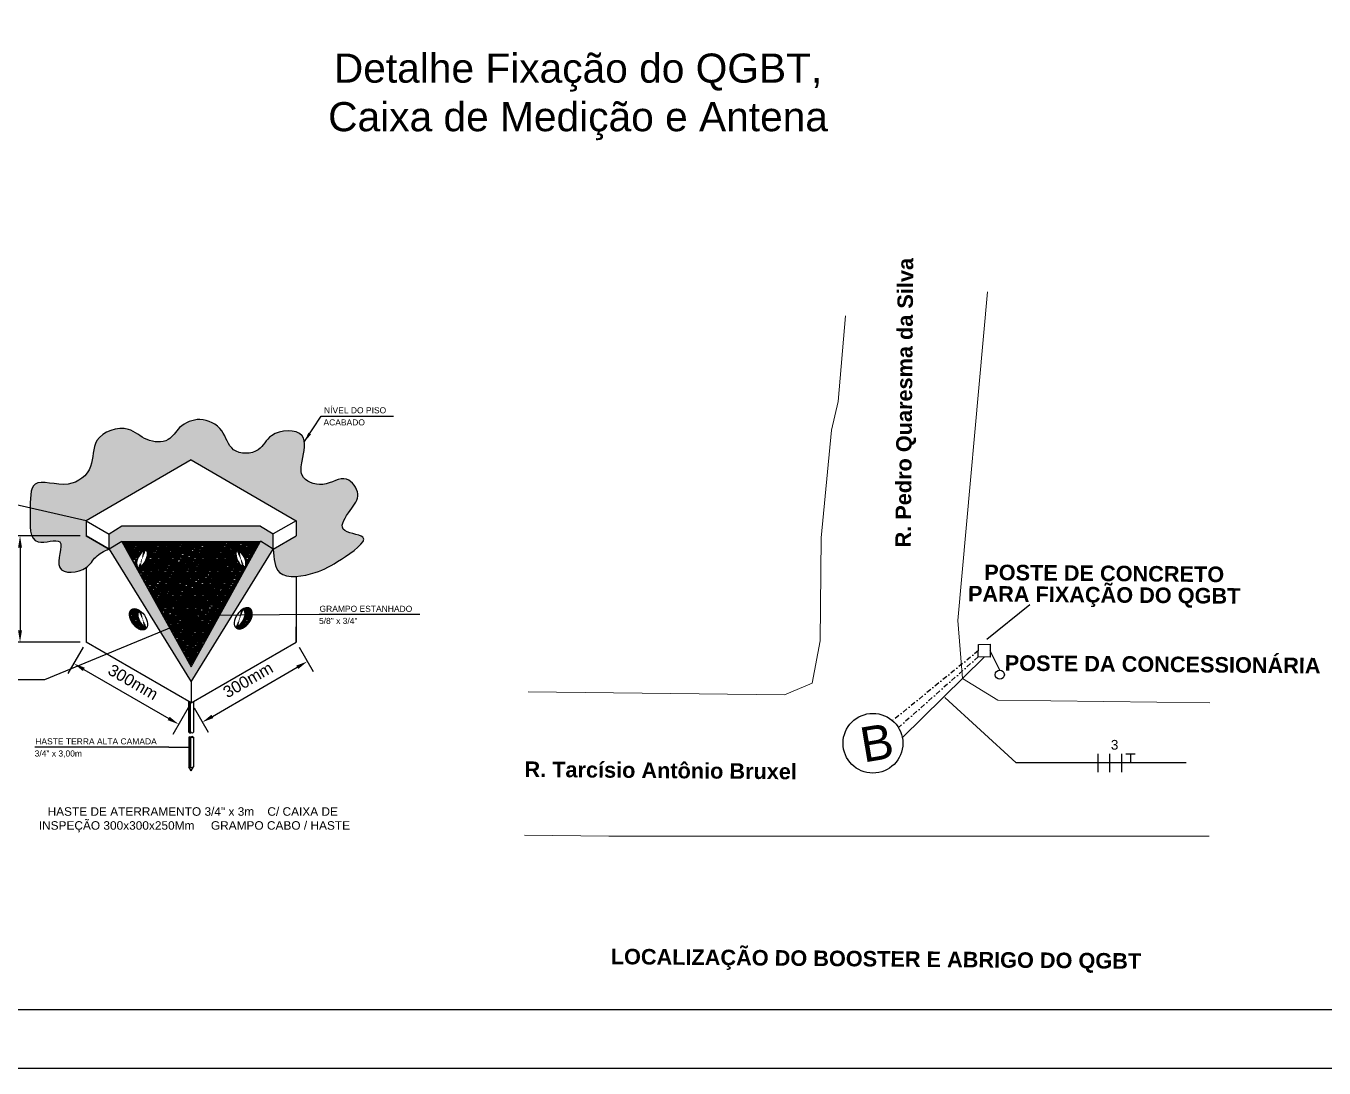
# Model space of a CAD drawing. Header units: millimetres. Extents: x 388 to 1228, y 36 to 630.
# Drawn here: x 697.6 to 1031.9, y 36.4 to 304.7 of the extents above; entities that cross this region are included whole.
import ezdxf
from ezdxf.enums import TextEntityAlignment as Align

# ---------------------------------------------------------------- set-up
doc = ezdxf.new("R2010")
doc.units = ezdxf.units.MM
doc.linetypes.add('DASHDOT', pattern=[25.4, 12.7, -6.35, 0, -6.35])
for name, color, linetype in [('15', 1, 'Continuous'), ('25', 2, 'Continuous'), ('50', 5, 'Continuous'), ('ELE', 7, 'Continuous'), ('Texto', 7, 'Continuous'), ('TXT', 2, 'Continuous')]:
    doc.layers.add(name, color=color, linetype=linetype)
doc.layers.add('VIARIO-VIA-PAV-CMFIO', color=7, linetype='Continuous', lineweight=5)
doc.styles.add('Annotative', font='arial.ttf')
doc.styles.get("Standard").update_dxf_attribs({"font": 'arial.ttf'})
doc.styles.add('Trecho', font='arialbd.ttf', dxfattribs={"height": 7})
doc.dimstyles.new('Electrical-Metric', dxfattribs={"dimtxt": 3, "dimasz": 3, "dimexe": 3, "dimexo": 1.5, "dimgap": 2, "dimtad": 1, "dimzin": 3, "dimdsep": 46, "dimtxsty": 'Standard', "dimcen": 3, "dimazin": 2, "dimtfac": 1, "dimtofl": 0, "dimtmove": 0, "dimatfit": 3, "dimfxl": 1, "dimfrac": 1, "dimtolj": 1, "dimtzin": 0, "dimarcsym": 0})
doc.dimstyles.new('ISO-25', dxfattribs={"dimtxt": 2.5, "dimasz": 2.5, "dimexe": 1.25, "dimexo": 0.625, "dimtad": 1, "dimtxsty": 'Standard', "dimcen": 2.5, "dimadec": 0, "dimazin": 0, "dimtfac": 1, "dimtmove": 0, "dimatfit": 3, "dimfxl": 1, "dimarcsym": 0})
pattern_1 = [(0, (780.6699, 70.49333), (0.873125, 0.396875), [5.953125, -0.79375, 1.984375, -0.396875]), (0, (781.19776, 70.69177), (-0.396875, 0.5278437), [1.190625, -0.130969, 2.38125, -0.297656]), (0, (780.86835, 70.83067), (2.06375, 0.26590625), [3.175, -0.555625, 1.5875, -0.396875])]

# ---------------------------------------------------------------- blocks, each defined once
blk = doc.blocks.new('*X42')
at = {"color": 0}
for p, q in [((2781, 2205), (2782, 2206)), ((2789, 2198), (2781, 2206)), ((2782, 2204), (2785, 2207)), ((2783, 2203), (2788, 2208)), ((2794, 2195), (2783, 2206)), ((2784, 2202), (2789, 2207)), ((2796, 2194), (2784, 2207)), ((2798, 2194), (2785, 2207)), ((2785, 2201), (2789, 2206)), ((2800, 2194), (2786, 2208)), ((2786, 2201), (2790, 2205)), ((2787, 2200), (2791, 2204)), ((2789, 2207), (2788, 2208)), ((2788, 2199), (2792, 2203)), ((2789, 2198), (2793, 2202)), ((2790, 2197), (2794, 2202)), ((2791, 2197), (2795, 2201)), ((2792, 2196), (2796, 2200)), ((2793, 2195), (2797, 2200)), ((2801, 2195), (2794, 2202)), ((2794, 2195), (2798, 2199)), ((2795, 2194), (2800, 2199)), ((2797, 2194), (2801, 2199)), ((2802, 2195), (2798, 2199)), ((2799, 2194), (2803, 2199)), ((2801, 2195), (2805, 2199)), ((2803, 2196), (2801, 2199)), ((2804, 2197), (2802, 2199)), ((2805, 2198), (2804, 2199))]:
    blk.add_line(p, q, dxfattribs=at)
blk = doc.blocks.new('*X41')
at = {"color": 0}
for p, q in [((2834, 2190), (2850, 2207)), ((2834, 2189), (2849, 2204)), ((2834, 2187), (2844, 2197)), ((2853, 2172), (2834, 2192)), ((2848, 2176), (2834, 2190)), ((2842, 2180), (2834, 2188)), ((2835, 2194), (2840, 2199)), ((2835, 2186), (2842, 2194)), ((2855, 2174), (2835, 2194)), ((2854, 2173), (2835, 2193)), ((2835, 2185), (2842, 2192)), ((2838, 2183), (2835, 2186)), ((2856, 2175), (2836, 2195)), ((2836, 2184), (2842, 2190)), ((2842, 2190), (2837, 2196)), ((2837, 2183), (2843, 2189)), ((2842, 2192), (2838, 2197)), ((2838, 2182), (2844, 2188)), ((2842, 2194), (2839, 2197)), ((2839, 2182), (2844, 2187)), ((2843, 2195), (2840, 2198)), ((2840, 2181), (2845, 2186)), ((2844, 2196), (2841, 2199)), ((2844, 2197), (2842, 2200)), ((2842, 2180), (2846, 2185)), ((2843, 2201), (2851, 2209)), ((2846, 2200), (2843, 2202)), ((2845, 2199), (2843, 2201)), ((2843, 2180), (2847, 2184)), ((2846, 2200), (2844, 2203)), ((2844, 2179), (2848, 2184)), ((2845, 2206), (2851, 2211)), ((2848, 2202), (2845, 2205)), ((2847, 2201), (2845, 2204)), ((2845, 2178), (2849, 2183)), ((2849, 2205), (2846, 2208)), ((2849, 2204), (2846, 2206)), ((2846, 2178), (2850, 2182)), ((2847, 2216), (2848, 2216)), ((2847, 2209), (2851, 2213)), ((2850, 2207), (2847, 2210)), ((2850, 2206), (2847, 2209)), ((2847, 2177), (2852, 2182)), ((2848, 2215), (2849, 2216)), ((2848, 2214), (2850, 2215)), ((2851, 2212), (2848, 2215)), ((2848, 2211), (2850, 2214)), ((2851, 2210), (2848, 2213)), ((2851, 2209), (2848, 2212)), ((2848, 2176), (2853, 2181)), ((2849, 2175), (2854, 2180)), ((2850, 2175), (2855, 2180)), ((2857, 2176), (2851, 2182)), ((2851, 2174), (2856, 2179)), ((2852, 2173), (2858, 2179)), ((2853, 2172), (2860, 2179)), ((2858, 2177), (2855, 2180)), ((2859, 2178), (2858, 2179)), ((2860, 2178), (2859, 2179)), ((2861, 2179), (2860, 2179)), ((2862, 2180), (2862, 2180))]:
    blk.add_line(p, q, dxfattribs=at)
blk = doc.blocks.new('*X43')
at = {"color": 0}
for p, q in [((11826, 2070), (11839, 2061)), ((11828, 2073), (11847, 2060)), ((11832, 2075), (11853, 2061)), ((11836, 2077), (11858, 2061)), ((11841, 2078), (11862, 2063)), ((11846, 2079), (11866, 2065)), ((11853, 2079), (11869, 2067)), ((11861, 2078), (11870, 2071))]:
    blk.add_line(p, q, dxfattribs=at)
blk = doc.blocks.new('*X40')
at = {"color": 0}
for p, q in [((2822, 2211), (2827, 2215)), ((2826, 2209), (2822, 2212)), ((2823, 2217), (2828, 2222)), ((2823, 2215), (2828, 2219)), ((2823, 2213), (2827, 2217)), ((2826, 2214), (2823, 2217)), ((2826, 2212), (2823, 2215)), ((2826, 2210), (2823, 2214)), ((2823, 2209), (2826, 2213)), ((2826, 2207), (2823, 2210)), ((2824, 2219), (2829, 2225)), ((2827, 2218), (2824, 2221)), ((2827, 2217), (2824, 2219)), ((2827, 2215), (2824, 2218)), ((2824, 2208), (2826, 2211)), ((2824, 2208), (2826, 2209)), ((2825, 2222), (2830, 2228)), ((2828, 2221), (2825, 2223)), ((2828, 2219), (2825, 2222)), ((2826, 2225), (2829, 2228)), ((2829, 2223), (2826, 2226)), ((2828, 2222), (2826, 2225)), ((2826, 2207), (2826, 2207)), ((2829, 2225), (2827, 2227)), ((2830, 2226), (2828, 2228)), ((2830, 2227), (2830, 2228))]:
    blk.add_line(p, q, dxfattribs=at)
blk = doc.blocks.new('*D47')
at = {"color": 0, "lineweight": -2, "transparency": 16777216}
for p, q in [((711.62, 173.39), (693.09, 173.39)), ((696.09, 170.39), (696.09, 149.05)), ((711.62, 146.05), (693.09, 146.05))]:
    blk.add_line(p, q, dxfattribs=at)
at = {"color": 0, "transparency": 16777216}
for points in [[(695.59, 170.39), (696.59, 170.39), (696.09, 173.39)], [(695.59, 149.05), (696.59, 149.05), (696.09, 146.05)]]:
    blk.add_solid(points, dxfattribs=at)
at = {"layer": 'Defpoints', "color": 0, "transparency": 16777216}
for p in [(713.12, 173.39), (696.09, 146.05), (713.12, 146.05)]:
    blk.add_point(p, dxfattribs=at)
at = {"color": 0, "transparency": 16777216, "insert": (692.56, 159.72), "char_height": 3, "attachment_point": 5, "rotation": 90}
blk.add_mtext('\\A1;300mm', dxfattribs=at)
blk = doc.blocks.new('*D48')
at = {"color": 0, "lineweight": -2, "transparency": 16777216}
for p, q in [((712.37, 144.75), (708.43, 137.94)), ((712.52, 139.03), (734.37, 126.4)), ((739.41, 129.11), (735.46, 122.3))]:
    blk.add_line(p, q, dxfattribs=at)
at = {"color": 0, "transparency": 16777216}
for points in [[(712.77, 139.47), (712.27, 138.6), (709.93, 140.54)], [(734.62, 126.83), (734.12, 125.96), (736.97, 124.89)]]:
    blk.add_solid(points, dxfattribs=at)
at = {"layer": 'Defpoints', "color": 0, "transparency": 16777216}
for p in [(713.12, 146.05), (740.16, 130.41), (736.97, 124.89)]:
    blk.add_point(p, dxfattribs=at)
at = {"color": 0, "transparency": 16777216, "insert": (725.22, 135.77), "char_height": 3, "attachment_point": 5, "rotation": 329.9497}
blk.add_mtext('\\A1;300mm', dxfattribs=at)
blk = doc.blocks.new('*D49')
at = {"color": 0, "lineweight": -2, "transparency": 16777216}
for p, q in [((767.95, 144.75), (771.58, 138.47)), ((745.63, 126.93), (767.48, 139.57)), ((740.91, 129.11), (744.54, 122.83))]:
    blk.add_line(p, q, dxfattribs=at)
at = {"color": 0, "transparency": 16777216}
for points in [[(767.23, 140), (767.73, 139.13), (770.08, 141.07)], [(745.38, 127.36), (745.88, 126.5), (743.04, 125.43)]]:
    blk.add_solid(points, dxfattribs=at)
at = {"layer": 'Defpoints', "color": 0, "transparency": 16777216}
for p in [(767.2, 146.05), (770.08, 141.07), (740.16, 130.41)]:
    blk.add_point(p, dxfattribs=at)
at = {"color": 0, "transparency": 16777216, "insert": (754.79, 136.31), "char_height": 3, "attachment_point": 5, "rotation": 30.0503}
blk.add_mtext('\\A1;300mm', dxfattribs=at)

msp = doc.modelspace()

# ---------------------------------------------------------------- hatches: boundary and pattern name
at = {"true_color": 0x454545}
h = msp.add_hatch(dxfattribs=at)
h.set_pattern_fill('AR-CONC', color=250, scale=0.01875)
h.set_pattern_definition([(50, (821.1836, 10.58), (3.415963, -0.298858), [0.35719, -3.92906]), (355, (821.1836, 10.58), (-0.660814, 3.582316), [0.28575, -3.14326]), (100.4514, (821.4682, 10.555), (2.75515, 3.28346), [0.303563, -3.33919]), (46.1842, (821.1836, 11.5325), (5.08273, -0.78829), [0.53578, -5.89359]), (96.6356, (821.607, 11.467), (4.45133, 4.63924), [0.45534, -5.00879]), (351.1842, (821.1836, 11.5325), (4.45133, 4.63924), [0.42862, -4.71487]), (21, (821.6598, 11.2944), (2.84277, -1.917472), [0.35719, -3.92906]), (326, (821.6598, 11.2944), (1.15879, 3.453524), [0.28575, -3.14325]), (71.4514, (821.8967, 11.1346), (4.00156, 1.53605), [0.303563, -3.339186]), (37.5, (821.1836, 10.58), (0.057911, 1.585407), [0, -3.10515, 0, -3.190875, 0, -3.155156]), (7.5, (821.1836, 10.58), (1.252869, 1.878386), [0, -1.819275, 0, -3.033713, 0, -1.202531]), (327.5, (820.1215, 10.58), (2.542324, -0.107414), [0, -1.190625, 0, -3.71475, 0, -4.929187]), (317.5, (819.6453, 10.58), (2.777422, 0.476747), [0, -1.547813, 0, -2.466975, 0, -3.500437])])
edge = h.paths.add_edge_path()
edge.add_line((767.196, 177.299), (767.196, 173.393))
edge.add_line((767.196, 173.393), (761.292, 169.978))
edge.add_spline(control_points=[(761.292, 169.978), (761.475, 167.574), (761.926, 161.654), (772.623, 163.678), (777.841, 166.609), (788.335, 173.764), (777.025, 174.08), (781.133, 180.134), (784.257, 183.933), (779.842, 189.889), (774.524, 185.283), (767.963, 188.038), (768.81, 193.599), (770.771, 200.989), (760.446, 200.754), (757.996, 194.42), (750.067, 194.32), (748.744, 201.21), (742.651, 204.256), (737.125, 202.015), (734.447, 197.19), (728.329, 197.595), (723.71, 202.445), (714.246, 199.277), (715.458, 190.646), (708.595, 184.96), (698.402, 189.231), (698.943, 179.461), (698.146, 169.78), (708.962, 174.061), (703.445, 163.05), (713.184, 164.005), (715.36, 168.29), (717.719, 169.436), (718.94, 170.024)], knot_values=[0, 0, 0, 0, 9.9764828, 24.5734304, 36.7228012, 49.3916547, 58.1401046, 66.3217963, 73.8171842, 81.4446949, 91.5082581, 100.8844377, 106.6611119, 117.0890373, 129.6769619, 137.6476062, 147.7643034, 156.981811, 167.0638454, 176.0803664, 182.9255125, 191.5969663, 200.3269364, 214.130687, 225.1296054, 236.8639472, 250.4492248, 262.0361854, 274.8931713, 283.7091486, 294.2515804, 305.1547722, 311.0397835, 317.3194742, 317.3194742, 317.3194742, 317.3194742], degree=3, periodic=0)
edge.add_line((718.94, 170.024), (713.117, 173.393))
edge.add_line((713.117, 173.393), (713.117, 177.299))
edge.add_line((713.117, 177.299), (740.156, 192.942))
edge.add_line((740.156, 192.942), (767.196, 177.299))
h = msp.add_hatch()
h.set_pattern_fill('EARTH', color=256, scale=0.15625)
h.set_pattern_definition([(0, (780.6699, 70.4933), (0.9921875, 0.9921875), [0.992188, -0.992188]), (0, (780.6699, 70.8654), (0.9921875, 0.9921875), [0.992188, -0.992188]), (0, (780.6699, 71.2375), (0.9921875, 0.9921875), [0.992188, -0.992188]), (90, (780.7939, 71.3615), (-0.9921875, 0.9921875), [0.992188, -0.992188]), (90, (781.166, 71.3615), (-0.9921875, 0.9921875), [0.992188, -0.992188]), (90, (781.5381, 71.3615), (-0.9921875, 0.9921875), [0.992188, -0.992188])])
h.paths.add_polyline_path([(758.028, 175.902), (722.309, 175.902), (719.034, 173.877), (719.034, 169.973), (722.295, 171.99), (722.296, 171.987), (758.023, 171.987), (758.028, 171.996), (761.292, 169.978), (761.292, 173.884)])
h.paths.add_polyline_path([(761.292, 169.978), (758.042, 171.987), (758.023, 171.987), (740.156, 139.722), (722.296, 171.987), (722.291, 171.987), (719.034, 169.973), (719.034, 169.97), (740.156, 135.816)])
at = {"true_color": 0x787878}
h = msp.add_hatch(dxfattribs=at)
h.set_pattern_fill('AR-RROOF', color=8, scale=0.015625)
h.set_pattern_definition(pattern_1)
h.paths.add_polyline_path([(740.156, 171.987), (722.296, 171.987), (730.945, 156.363), (740.156, 161.692)])
edge = h.paths.add_edge_path(flags=16)
edge.add_ellipse((728.446, 167.482), major_axis=(1.772, 2.536), ratio=0.5971656, start_angle=0, end_angle=360, ccw=False)
h = msp.add_hatch(dxfattribs=at)
h.set_pattern_fill('AR-RROOF', color=8, scale=0.015625)
h.set_pattern_definition(pattern_1)
h.paths.add_polyline_path([(740.156, 161.692), (749.371, 156.362), (758.023, 171.987), (740.156, 171.987)])
edge = h.paths.add_edge_path(flags=16)
edge.add_ellipse((751.866, 167.482), major_axis=(-1.772, 2.536), ratio=0.5971656, start_angle=0, end_angle=360)
at = {"true_color": 0x9c9c9c}
h = msp.add_hatch(dxfattribs=at)
h.set_pattern_fill('AR-RROOF', color=253, scale=0.015625)
h.set_pattern_definition(pattern_1)
edge = h.paths.add_edge_path()
edge.add_ellipse((726.524, 167.482), major_axis=(1.772, 2.536), ratio=0.5971656, start_angle=230.1824, end_angle=355.11158, ccw=False)
edge.add_ellipse((728.446, 167.482), major_axis=(1.772, 2.536), ratio=0.5971656, start_angle=-184.88842, end_angle=50.1824)
h = msp.add_hatch(dxfattribs=at)
h.set_pattern_fill('AR-RROOF', color=253, scale=0.015625)
h.set_pattern_definition(pattern_1)
edge = h.paths.add_edge_path()
edge.add_ellipse((754.018, 167.482), major_axis=(-1.772, 2.536), ratio=0.5971656, start_angle=8.50333, end_angle=126.20268, ccw=False)
edge.add_ellipse((751.866, 167.482), major_axis=(-1.772, 2.536), ratio=0.5971656, start_angle=306.20268, end_angle=548.50333)
at = {"true_color": 0x787878}
h = msp.add_hatch(dxfattribs=at)
h.set_pattern_fill('AR-RROOF', color=8, scale=0.015625)
h.set_pattern_definition(pattern_1)
h.paths.add_polyline_path([(740.156, 161.692), (730.945, 156.363), (740.156, 139.722), (749.371, 156.362)])
h.paths.add_polyline_path([(737.782, 151.359, 0.1055332), (737.754, 151.368, 0.1664618), (737.736, 151.364, 0.3177037), (737.716, 151.338, 0.0666543), (737.725, 151.291, -0.1679504), (737.726, 151.366, -0.2561004), (737.791, 151.353, -0.1376521), (737.846, 151.273, -0.1646381), (737.846, 151.199), (737.852, 151.2, -0.2398088), (737.79, 151.205, -0.0682971), (737.765, 151.224, -0.1742886), (737.722, 151.338, -0.3709684), (737.745, 151.368), (737.782, 151.374, -0.1598176), (737.746, 151.48, -0.3328174), (737.76, 151.512, -0.0467712), (737.775, 151.518, -0.0793914), (737.796, 151.51, -0.1723338), (737.87, 151.415, -0.1679504), (737.869, 151.34, -0.2115944), (737.814, 151.347, -0.0412859), (737.795, 151.35, 0.0352118)], flags=16)
h.paths.add_polyline_path([(742.666, 153.028, 0.0434058), (742.795, 153.112, 0.1533859), (742.879, 153.234), (743.056, 153.165, -0.1110874), (742.762, 152.912, -0.4991421), (742.456, 153.019, 0.2791645)], flags=16)
h.paths.add_polyline_path([(742.921, 152.719), (743.221, 152.546), (742.956, 152.268), (742.656, 152.441)], flags=16)
h.paths.add_polyline_path([(741.202, 151.726), (741.562, 151.763), (741.862, 151.59), (741.502, 151.553), (741.237, 151.275), (740.937, 151.448)], flags=16)
at = {"true_color": 0x9c9c9c}
h = msp.add_hatch(dxfattribs=at)
h.set_pattern_fill('AR-RROOF', color=253, scale=0.015625)
h.set_pattern_definition(pattern_1)
edge = h.paths.add_edge_path()
edge.add_ellipse((726.598, 151.922), major_axis=(-1.772, 2.536), ratio=0.5971656, start_angle=306.20268, end_angle=548.50333)
edge.add_ellipse((728.749, 151.922), major_axis=(-1.772, 2.536), ratio=0.5971656, start_angle=8.50333, end_angle=126.20268, ccw=False)
h = msp.add_hatch(dxfattribs=at)
h.set_pattern_fill('AR-RROOF', color=253, scale=0.015625)
h.set_pattern_definition(pattern_1)
edge = h.paths.add_edge_path()
edge.add_ellipse((751.659, 152.167), major_axis=(1.772, 2.536), ratio=0.5971656, start_angle=230.1824, end_angle=355.11158, ccw=False)
edge.add_ellipse((753.582, 152.167), major_axis=(1.772, 2.536), ratio=0.5971656, start_angle=-184.88842, end_angle=50.1824)

# ---------------------------------------------------------------- linework, layer by layer
at = {"color": 2}
for p, q in [((740.156, 192.942), (713.117, 177.299)), ((740.156, 192.942), (767.196, 177.299)), ((713.117, 177.299), (719.034, 173.877)), ((713.117, 177.299), (713.117, 173.393)), ((767.196, 177.299), (761.292, 173.884)), ((767.196, 177.299), (767.196, 173.393)), ((722.295, 175.894), (719.034, 173.877)), ((719.034, 169.97), (719.034, 173.877)), ((758.028, 175.902), (722.295, 175.902)), ((758.028, 175.902), (761.292, 173.884)), ((761.292, 169.978), (761.292, 173.884)), ((713.117, 173.393), (719.034, 169.97)), ((719.033, 169.972), (713.117, 173.393)), ((722.295, 171.99), (719.033, 169.972)), ((722.295, 171.99), (740.156, 139.722)), ((722.295, 171.987), (758.028, 171.987)), ((740.156, 139.722), (758.028, 171.996)), ((740.156, 171.987), (740.156, 161.692)), ((761.292, 169.978), (758.028, 171.996)), ((761.292, 169.978), (767.196, 173.393)), ((761.292, 169.978), (767.196, 173.393)), ((719.033, 169.972), (740.156, 135.816)), ((740.156, 135.816), (761.292, 169.978)), ((713.117, 165.248), (713.117, 146.049)), ((740.156, 161.692), (730.945, 156.363)), ((740.156, 161.692), (749.371, 156.362)), ((767.196, 162.952), (767.196, 146.049)), ((743.119, 155.248), (743.292, 155.371)), ((743.292, 155.371), (743.497, 155.399)), ((743.497, 155.399), (743.676, 155.374)), ((743.676, 155.374), (743.79, 155.299)), ((767.196, 146.049), (767.196, 149.956)), ((740.156, 130.407), (713.117, 146.049)), ((740.156, 130.407), (767.196, 146.049)), ((740.156, 135.816), (740.156, 130.407))]:
    msp.add_line(p, q, dxfattribs=at)
msp.add_line((945.079, 146.811), (956.1, 155.759))
at = {"color": 3, "linetype": 'DASHDOT', "ltscale": 0.1}
for p, q in [((942.904, 143.868), (920.767, 125.831)), ((942.856, 142.262), (922.292, 124.032))]:
    msp.add_line(p, q, dxfattribs=at)
at = {"color": 5}
msp.add_line((948.4, 138.828), (945.909, 143.845), dxfattribs=at)
at = {"color": 5, "linetype": 'Continuous'}
msp.add_line((944.395, 142.216), (923.292, 121.435), dxfattribs=at)
at = {"linetype": 'Continuous'}
for p in [(934.278, 131.812), (996.416, 114.935)]:
    msp.add_line(p, (952.618, 114.935), dxfattribs=at)
for points in [[(387.948, 36.405), (1227.948, 36.405), (1227.948, 630.344), (387.948, 630.344)], [(437.948, 615.405), (1212.948, 615.405), (1212.948, 51.405), (437.948, 51.405)], [(942.952, 145.474), (945.885, 145.521), (945.934, 142.17), (942.856, 142.262)]]:
    msp.add_lwpolyline(points, close=True)
for centre, radius in [((948.4, 137.663), 1.165), ((915.727, 120.014), 7.697)]:
    msp.add_circle(centre, radius)
at = {"color": 2, "extrusion": (0, 0, -1)}
for centre in [(728.446, 167.482), (753.582, 152.167)]:
    msp.add_ellipse(centre, major_axis=(1.772, 2.536), ratio=0.5971656, dxfattribs=at)
at = {"color": 2}
for centre in [(751.866, 167.482), (726.598, 151.922)]:
    msp.add_ellipse(centre, major_axis=(-1.772, 2.536), ratio=0.5971656, dxfattribs=at)
at = {"color": 2, "extrusion": (0, 0, -1)}
for centre in [(726.524, 167.482), (751.659, 152.167)]:
    msp.add_ellipse(centre, major_axis=(1.772, 2.536), ratio=0.5971656, start_param=0.085319, end_param=2.2657445, dxfattribs=at)
at = {"color": 2}
for centre in [(754.018, 167.482), (728.749, 151.922)]:
    msp.add_ellipse(centre, major_axis=(-1.772, 2.536), ratio=0.5971656, start_param=0.1484112, end_param=2.2026523, dxfattribs=at)
msp.add_spline([(761.292, 169.978), (762.947, 163.966), (772.07, 163.966), (778.845, 167.396), (784.355, 173.082), (779.296, 175.158), (781.103, 179.942), (783.09, 184.184), (780.199, 187.975), (774.057, 186.621), (768.728, 189.058), (768.728, 192.669), (768.728, 199.186), (760.86, 199.186), (757.428, 195.576), (751.105, 195.576), (748.034, 200.45), (742.434, 203.338), (737.195, 201.262), (734.214, 198.193), (728.794, 198.193), (724.007, 200.811), (715.877, 197.923), (714.251, 191.243), (708.47, 186.73), (699.98, 186.73), (698.715, 179.6), (700.792, 171.837), (706.302, 171.837), (706.302, 165.248), (713.117, 165.248), (715.606, 167.956), (718.986, 170.047)], degree=3, dxfattribs=at)
at = {"layer": '15'}
for p, q in [((713.117, 177.299), (691.744, 182.191)), ((739.635, 152.862), (739.635, 155.572)), ((739.704, 152.753), (739.704, 155.515)), ((739.841, 152.873), (739.841, 155.454)), ((740.047, 153.029), (740.047, 155.418)), ((737.9, 151.017), (702.382, 136.364)), ((737.908, 151.45), (740.087, 152.402)), ((737.995, 151.279), (740.604, 152.414)), ((738.114, 151.102), (740.404, 152.102)), ((739.635, 146.566), (739.635, 151.599)), ((739.704, 146.509), (739.704, 151.619)), ((740.047, 146.412), (740.047, 151.415)), ((740.411, 152.544), (740.751, 152.692)), ((740.834, 153.396), (740.791, 153.421)), ((773.143, 153.126), (742.596, 152.885)), ((743.258, 153.74), (742.808, 153.54)), ((743.354, 153.557), (742.886, 153.349)), ((743.436, 153.398), (742.979, 153.195)), ((702.382, 136.364), (673.531, 136.364)), ((739.588, 122.856), (739.588, 130.735)), ((739.657, 122.889), (739.657, 130.696)), ((740, 122.913), (740, 130.497)), ((739.588, 121.591), (739.588, 113.909)), ((739.657, 121.631), (739.657, 113.852)), ((739.794, 121.67), (739.794, 113.789)), ((740, 121.644), (740, 113.748)), ((734.429, 118.996), (699.946, 118.996)), ((734.429, 118.996), (739.561, 118.996))]:
    msp.add_line(p, q, dxfattribs=at)
at = {"layer": '15', "color": 0}
msp.add_line((799.069, 153.126), (773.143, 153.126), dxfattribs=at)
at = {"layer": '15'}
for points in [[(739.377, 152.218, -0.0829857), (739.098, 152.622, -0.1050194), (738.983, 153.117, -0.1203367), (739.08, 153.551, -0.0163495), (739.109, 153.606, -0.1050194)], [(739.391, 152.224, -0.0756305), (739.142, 152.596, -0.1050194), (739.027, 153.091, -0.1203367), (739.124, 153.526, -0.0015919), (739.127, 153.531, -0.1050194)], [(739.558, 153.238, -0.008214), (739.557, 153.258, -0.1203367), (739.591, 153.41, -0.0251021), (739.607, 153.439, -0.1050194)], [(739.558, 153.179, -0.008214), (739.557, 153.199, -0.1203367), (739.591, 153.351, -0.0251021), (739.607, 153.379, -0.1050194)], [(740.084, 151.735, -0.0663632), (740.062, 151.75, -0.0729862), (740.045, 151.773, -0.1060576)], [(740.169, 151.686, -0.0663632), (740.148, 151.701, -0.1623842), (740.119, 151.756, -0.0523327), (740.116, 151.803, -0.0699949)], [(740.242, 151.885, -0.007823), (740.248, 151.895, -0.0562357), (740.324, 151.996, -0.0415013), (740.394, 152.058, -0.0699949)], [(741.407, 150.971, -0.0663632), (741.386, 150.986, -0.1623842), (741.356, 151.042, -0.1060576), (741.361, 151.136, -0.0699949), (741.4, 151.23, -0.0562357), (741.476, 151.331, -0.0562357), (741.573, 151.412, -0.0699949), (741.664, 151.455, -0.1060576), (741.758, 151.464, -0.1271556), (741.805, 151.446, -0.1623842)], [(741.493, 150.922, -0.0663632), (741.471, 150.937, -0.1623842), (741.442, 150.992, -0.1060576), (741.446, 151.087, -0.0699949), (741.485, 151.181, -0.0562357), (741.562, 151.281, -0.0562357), (741.658, 151.362, -0.0699949), (741.75, 151.406, -0.1060576), (741.844, 151.415, -0.1271556), (741.89, 151.397, -0.1623842)], [(741.578, 150.872, -0.0663632), (741.557, 150.888, -0.1623842), (741.528, 150.943, -0.1060576), (741.532, 151.037, -0.0699949), (741.571, 151.131, -0.0562357), (741.647, 151.232, -0.0562357), (741.744, 151.313, -0.0699949), (741.836, 151.356, -0.1060576), (741.93, 151.365, -0.1271556), (741.976, 151.347, -0.1623842)], [(741.664, 150.823, -0.0663632), (741.643, 150.838, -0.1623842), (741.613, 150.893, -0.1060576), (741.618, 150.988, -0.0699949), (741.657, 151.082, -0.0562357), (741.733, 151.182, -0.0562357), (741.83, 151.263, -0.0699949), (741.921, 151.307, -0.1060576), (742.016, 151.316, -0.1271556), (742.062, 151.298, -0.1623842)], [(741.75, 150.773, -0.0663632), (741.728, 150.789, -0.1623842), (741.699, 150.844, -0.1060576), (741.703, 150.938, -0.0699949), (741.743, 151.032, -0.0562357), (741.819, 151.133, -0.0562357), (741.915, 151.214, -0.0699949), (742.007, 151.257, -0.1060576), (742.101, 151.266, -0.1271556), (742.148, 151.248, -0.1623842)], [(741.835, 150.724, -0.0663632), (741.814, 150.739, -0.1623842), (741.785, 150.794, -0.1060576), (741.789, 150.889, -0.0699949), (741.828, 150.983, -0.0562357), (741.904, 151.083, -0.0562357), (742.001, 151.164, -0.0699949), (742.093, 151.208, -0.1060576), (742.187, 151.217, -0.1271556), (742.233, 151.199, -0.1623842)], [(741.921, 150.674, -0.0663632), (741.9, 150.69, -0.1623842), (741.87, 150.745, -0.1060576), (741.875, 150.839, -0.0699949), (741.914, 150.933, -0.0562357), (741.99, 151.034, -0.0562357), (742.087, 151.115, -0.0699949), (742.179, 151.158, -0.1060576), (742.273, 151.167, -0.1271556), (742.319, 151.149, -0.1623842)], [(742.007, 150.625, -0.0663632), (741.986, 150.64, -0.1623842), (741.956, 150.696, -0.1060576), (741.96, 150.79, -0.0699949), (742, 150.884, -0.0562357), (742.076, 150.984, -0.0562357), (742.173, 151.065, -0.0699949), (742.264, 151.109, -0.1060576), (742.358, 151.118, -0.1271556), (742.405, 151.1, -0.1623842)], [(743.126, 151.964, -0.0663632), (743.105, 151.979, -0.1623842), (743.076, 152.035, -0.1060576), (743.08, 152.129, -0.0699949), (743.119, 152.223, -0.0562357), (743.195, 152.323, -0.0562357), (743.292, 152.404, -0.0699949), (743.384, 152.448, -0.1060576), (743.478, 152.457, -0.1271556), (743.524, 152.439, -0.1623842)], [(743.212, 151.914, -0.0663632), (743.191, 151.93, -0.1623842), (743.161, 151.985, -0.1060576), (743.166, 152.08, -0.0699949), (743.205, 152.173, -0.0562357), (743.281, 152.274, -0.0562357), (743.378, 152.355, -0.0699949), (743.469, 152.399, -0.1060576), (743.563, 152.407, -0.1271556), (743.61, 152.39, -0.1623842)], [(743.298, 151.865, -0.0663632), (743.276, 151.88, -0.1623842), (743.247, 151.936, -0.1060576), (743.251, 152.03, -0.0699949), (743.29, 152.124, -0.0562357), (743.367, 152.224, -0.0562357), (743.463, 152.305, -0.0699949), (743.555, 152.349, -0.1060576), (743.649, 152.358, -0.1271556), (743.695, 152.34, -0.1623842)], [(743.383, 151.815, -0.0663632), (743.362, 151.831, -0.1623842), (743.333, 151.886, -0.1060576), (743.337, 151.981, -0.0699949), (743.376, 152.074, -0.0562357), (743.452, 152.175, -0.0562357), (743.549, 152.256, -0.0699949), (743.641, 152.3, -0.1060576), (743.735, 152.308, -0.1271556), (743.781, 152.291, -0.1623842)], [(743.469, 151.766, -0.0663632), (743.448, 151.781, -0.1623842), (743.418, 151.837, -0.1060576), (743.423, 151.931, -0.0699949), (743.462, 152.025, -0.0562357), (743.538, 152.125, -0.0562357), (743.635, 152.206, -0.0699949), (743.726, 152.25, -0.1060576), (743.821, 152.259, -0.1271556), (743.867, 152.241, -0.1623842)], [(743.555, 151.716, -0.0663632), (743.533, 151.732, -0.1623842), (743.504, 151.787, -0.1060576), (743.508, 151.882, -0.0699949), (743.548, 151.975, -0.0562357), (743.624, 152.076, -0.0562357), (743.72, 152.157, -0.0699949), (743.812, 152.201, -0.1060576), (743.906, 152.21, -0.1271556), (743.952, 152.192, -0.1623842)], [(743.64, 151.667, -0.0663632), (743.619, 151.682, -0.1623842), (743.59, 151.738, -0.1060576), (743.594, 151.832, -0.0699949), (743.633, 151.926, -0.0562357), (743.709, 152.026, -0.0562357), (743.806, 152.107, -0.0699949), (743.898, 152.151, -0.1060576), (743.992, 152.16, -0.1271556), (744.038, 152.142, -0.1623842)], [(743.726, 151.617, -0.0663632), (743.705, 151.633, -0.1623842), (743.675, 151.688, -0.1060576), (743.68, 151.783, -0.0699949), (743.719, 151.876, -0.0562357), (743.795, 151.977, -0.0562357), (743.892, 152.058, -0.0699949), (743.983, 152.102, -0.1060576), (744.078, 152.111, -0.1271556), (744.124, 152.093, -0.1623842)]]:
    msp.add_lwpolyline(points, format="xyb", dxfattribs=at)
for centre, radius, start, end in [((742.93, 154.262), 0.617, 300.02361, 24.84394), ((745.441, 155.424), 2.15, 181.4148, 204.84394), ((742.93, 154.262), 0.823, 300.02361, 24.84394), ((742.93, 154.262), 1.002, 300.02361, 24.84394), ((745.441, 155.424), 1.944, 180.75122, 204.84394), ((745.441, 155.424), 1.765, 181.63492, 204.84394), ((741.343, 151.606), 0.577, 100.44101, 124.11397), ((741.346, 151.78), 0.338, 97.86957, 148.44848), ((741.401, 151.518), 0.728, 102.08492, 112.97321), ((741.394, 151.77), 0.281, 96.25607, 145.91571), ((741.367, 151.337), 0.846, 53.27698, 98.73221), ((741.388, 151.477), 0.766, 55.88825, 100.47823), ((741.445, 151.77), 0.22, 93.31034, 148.82439), ((741.397, 151.353), 0.768, 48.6074, 97.2488), ((741.457, 151.431), 0.625, 42.20716, 98.59805), ((741.555, 151.673), 0.235, 93.65103, 137.05797), ((741.488, 151.428), 0.564, 39.41479, 95.68093), ((741.641, 151.643), 0.184, 94.96193, 125.97071), ((741.556, 151.394), 0.513, 44.35982, 91.84462), ((741.677, 151.527), 0.303, 36.76515, 99.71898), ((741.738, 151.533), 0.237, 41.25198, 115.11444)]:
    msp.add_arc(centre, radius, start, end, dxfattribs=at)
at = {"layer": '25'}
for p, q in [((739.607, 152.919), (739.607, 155.642)), ((740.791, 153.384), (740.791, 155.678)), ((741.236, 153.76), (740.874, 153.969)), ((741.788, 153.879), (741.234, 153.759)), ((741.986, 153.774), (741.829, 153.728)), ((742.081, 153.749), (741.986, 153.774)), ((743.115, 153.859), (742.709, 153.673)), ((737.747, 151.368), (737.782, 151.374)), ((739.993, 152.487), (737.753, 151.508)), ((737.827, 151.196), (737.878, 151.205)), ((737.834, 151.183), (737.884, 151.192)), ((737.84, 151.338), (737.902, 151.349)), ((737.885, 151.305), (737.928, 151.312)), ((737.924, 151.015), (737.98, 151.025)), ((737.974, 151.135), (738.029, 151.145)), ((737.987, 151.12), (738.041, 151.129)), ((738.084, 150.953), (738.165, 150.968)), ((740.207, 151.842), (738.165, 150.968)), ((739.607, 146.641), (739.607, 151.587)), ((739.849, 151.622), (739.849, 151.573)), ((739.852, 151.61), (739.852, 151.542)), ((740.865, 150.943), (739.864, 151.52)), ((740.164, 151.689), (740.029, 151.767)), ((740.786, 146.641), (740.786, 150.989)), ((741.043, 151.045), (740.865, 150.943)), ((740.937, 151.448), (740.918, 151.086)), ((741.218, 150.913), (740.918, 151.086)), ((741.202, 151.726), (740.937, 151.448)), ((741.237, 151.275), (740.937, 151.448)), ((741.562, 151.763), (741.202, 151.726)), ((741.502, 151.553), (741.202, 151.726)), ((741.237, 151.275), (741.218, 150.913)), ((741.218, 150.913), (741.463, 150.938)), ((741.502, 151.553), (741.237, 151.275)), ((742.082, 150.581), (741.402, 150.974)), ((741.862, 151.59), (741.502, 151.553)), ((741.862, 151.59), (741.562, 151.763)), ((742.48, 151.057), (741.788, 151.456)), ((741.924, 153.703), (741.829, 153.728)), ((741.853, 151.419), (741.862, 151.59)), ((742.081, 153.749), (741.924, 153.703)), ((742.656, 152.441), (742.637, 152.079)), ((742.937, 151.906), (742.637, 152.079)), ((742.921, 152.719), (742.656, 152.441)), ((742.956, 152.268), (742.656, 152.441)), ((743.056, 153.165), (742.879, 153.234)), ((743.281, 152.756), (742.921, 152.719)), ((743.221, 152.546), (742.921, 152.719)), ((742.956, 152.268), (742.937, 151.906)), ((742.937, 151.906), (743.183, 151.931)), ((743.221, 152.546), (742.956, 152.268)), ((743.486, 153.3), (743.096, 153.127)), ((743.801, 151.574), (743.121, 151.966)), ((743.581, 152.583), (743.221, 152.546)), ((743.581, 152.583), (743.281, 152.756)), ((744.199, 152.049), (743.507, 152.449)), ((743.572, 152.411), (743.581, 152.583)), ((739.561, 122.84), (739.561, 130.751)), ((740.744, 130.747), (740.744, 122.84)), ((739.561, 121.569), (739.561, 113.982)), ((740.744, 121.569), (740.744, 113.982)), ((740.152, 112.876), (739.57, 113.936)), ((740.152, 112.876), (740.735, 113.936))]:
    msp.add_line(p, q, dxfattribs=at)
for points in [[(739.366, 152.213, -0.0002401), (739.365, 152.214, -0.0887728), (739.062, 152.642, -0.1050194), (738.947, 153.138, -0.1203367), (739.044, 153.572, -0.1203367), (739.331, 153.913, -0.064771), (739.607, 154.065, -0.0887728)], [(740.791, 154.007, -0.0124307), (740.874, 153.969, -0.0799313)], [(737.753, 151.508, -0.0689294), (737.775, 151.518, -0.1041916)], [(739.704, 152.752, -0.049537), (739.615, 152.901, -0.1050194), (739.557, 153.15, -0.1203367), (739.591, 153.301, -0.0251021), (739.607, 153.33, -0.1050194)], [(739.607, 150.993, 0.0187111), (739.607, 150.984, 0.1962818)], [(741.434, 150.955, -0.2238859), (741.334, 150.988, -0.1623842), (741.297, 151.058, -0.1060576), (741.302, 151.163, -0.0699949), (741.344, 151.263, -0.0562357), (741.424, 151.368, -0.0562357), (741.525, 151.452, -0.0699949), (741.622, 151.499, -0.1060576), (741.727, 151.509, -0.2704013), (741.827, 151.434, -0.1271556)], [(743.154, 151.948, -0.2238859), (743.053, 151.981, -0.1623842), (743.017, 152.05, -0.1060576), (743.021, 152.155, -0.0699949), (743.063, 152.255, -0.0562357), (743.143, 152.36, -0.0562357), (743.244, 152.445, -0.0699949), (743.342, 152.491, -0.1060576), (743.446, 152.501, -0.2704013), (743.546, 152.426, -0.1271556)], [(739.607, 146.637, 0.1962818), (739.644, 146.556, 0.0992271), (739.787, 146.466, 0.0567069), (739.967, 146.421, 0.0433588), (740.209, 146.409, 0.0433588), (740.449, 146.439, 0.0567069), (740.624, 146.498, 0.0992271), (740.761, 146.598, 0.107905), (740.786, 146.641, 0.1962818)], [(739.561, 113.982, 0.2007629), (739.593, 113.903, 0.0979588), (739.734, 113.811, 0.055088), (739.911, 113.76, 0.0419149), (740.152, 113.74, 0.0419149), (740.394, 113.76, 0.055088), (740.571, 113.811, 0.0979588), (740.712, 113.903, 0.2007629), (740.744, 113.982, 0.2007629)]]:
    msp.add_lwpolyline(points, format="xyb", dxfattribs=at)
for points in [[(739.607, 155.642, 0.1962818), (739.644, 155.562, 0.0992271), (739.787, 155.472, 0.0567069), (739.967, 155.426, 0.0433588), (740.209, 155.414, 0.0433588), (740.449, 155.444, 0.0567069), (740.624, 155.503, 0.0992271), (740.761, 155.604, 0.1962818), (740.791, 155.687, 0.1962818), (740.755, 155.767, 0.0992271), (740.611, 155.857, 0.0567069), (740.432, 155.903, 0.0433588), (740.19, 155.915, 0.0433588), (739.95, 155.885, 0.0567069), (739.774, 155.826, 0.0992271), (739.638, 155.725, 0.1962818)], [(737.736, 151.364, -0.1664618), (737.754, 151.368, -0.1055332), (737.782, 151.359, -0.0682971), (737.806, 151.339, -0.0544683), (737.83, 151.308, -0.0544683), (737.846, 151.273, -0.0682971), (737.852, 151.242, -0.1055332), (737.847, 151.214, -0.1664618), (737.835, 151.199, -0.1664618), (737.817, 151.195, -0.1055332), (737.79, 151.205, -0.0682971), (737.765, 151.224, -0.0544683), (737.742, 151.255, -0.0544683), (737.725, 151.291, -0.0682971), (737.719, 151.321, -0.1055332), (737.724, 151.35, -0.1664618)], [(737.76, 151.507, -0.1664618), (737.778, 151.511, -0.1055332), (737.806, 151.501, -0.0682971), (737.83, 151.482, -0.0544683), (737.854, 151.451, -0.0544683), (737.87, 151.415, -0.0682971), (737.876, 151.385, -0.1055332), (737.871, 151.356, -0.1664618), (737.859, 151.342, -0.1664618), (737.841, 151.338, -0.1055332), (737.814, 151.347, -0.0682971), (737.789, 151.367, -0.0544683), (737.766, 151.398, -0.0544683), (737.749, 151.433, -0.0682971), (737.743, 151.464, -0.1055332), (737.748, 151.493, -0.1664618)], [(737.834, 151.183, -0.1664618), (737.852, 151.187, -0.1055332), (737.879, 151.178, -0.0682971), (737.904, 151.158, -0.0544683), (737.927, 151.127, -0.0544683), (737.944, 151.092, -0.0682971), (737.95, 151.061, -0.1055332), (737.945, 151.033, -0.1664618), (737.933, 151.018, -0.1664618), (737.915, 151.014, -0.1055332), (737.887, 151.024, -0.0682971), (737.863, 151.043, -0.0544683), (737.839, 151.074, -0.0544683), (737.823, 151.11, -0.0682971), (737.817, 151.14, -0.1055332), (737.822, 151.169, -0.1664618)], [(737.879, 151.302, -0.1664618), (737.897, 151.306, -0.1055332), (737.924, 151.296, -0.0682971), (737.949, 151.277, -0.0544683), (737.972, 151.246, -0.0544683), (737.989, 151.21, -0.0682971), (737.995, 151.18, -0.1055332), (737.99, 151.151, -0.1664618), (737.978, 151.137, -0.1664618), (737.96, 151.133, -0.1055332), (737.932, 151.142, -0.0682971), (737.908, 151.162, -0.0544683), (737.884, 151.193, -0.0544683), (737.868, 151.228, -0.0682971), (737.862, 151.259, -0.1055332), (737.867, 151.288, -0.1664618)], [(737.903, 151.448, -0.1664618), (737.921, 151.452, -0.1055332), (737.948, 151.442, -0.0682971), (737.973, 151.423, -0.0544683), (737.996, 151.392, -0.0544683), (738.013, 151.356, -0.0682971), (738.019, 151.326, -0.1055332), (738.014, 151.297, -0.1664618), (738.002, 151.283, -0.1664618), (737.984, 151.279, -0.1055332), (737.956, 151.288, -0.0682971), (737.932, 151.307, -0.0544683), (737.908, 151.339, -0.0544683), (737.892, 151.374, -0.0682971), (737.886, 151.405, -0.1055332), (737.891, 151.433, -0.1664618)], [(737.983, 151.118, -0.1664618), (738.001, 151.121, -0.1055332), (738.028, 151.112, -0.0682971), (738.053, 151.093, -0.0544683), (738.076, 151.062, -0.0544683), (738.093, 151.026, -0.0682971), (738.099, 150.995, -0.1055332), (738.094, 150.967, -0.1664618), (738.082, 150.953, -0.1664618), (738.064, 150.949, -0.1055332), (738.036, 150.958, -0.0682971), (738.012, 150.977, -0.0544683), (737.988, 151.009, -0.0544683), (737.972, 151.044, -0.0682971), (737.966, 151.075, -0.1055332), (737.971, 151.103, -0.1664618)], [(738.015, 151.267, -0.1664618), (738.033, 151.27, -0.1055332), (738.06, 151.261, -0.0682971), (738.085, 151.242, -0.0544683), (738.109, 151.211, -0.0544683), (738.125, 151.175, -0.0682971), (738.131, 151.144, -0.1055332), (738.126, 151.116, -0.1664618), (738.114, 151.102, -0.1664618), (738.096, 151.098, -0.1055332), (738.068, 151.107, -0.0682971), (738.044, 151.126, -0.0544683), (738.02, 151.158, -0.0544683), (738.004, 151.193, -0.0682971), (737.998, 151.224, -0.1055332), (738.003, 151.252, -0.1664618)], [(742.49, 151.048, -0.1623842), (742.52, 150.992, -0.1060576), (742.515, 150.898, -0.0699949), (742.476, 150.804, -0.0562357), (742.4, 150.704, -0.0562357), (742.303, 150.623, -0.0699949), (742.212, 150.579, -0.1060576), (742.118, 150.57, -0.1623842), (742.061, 150.597, -0.1623842), (742.031, 150.652, -0.1060576), (742.036, 150.747, -0.0699949), (742.075, 150.84, -0.0562357), (742.151, 150.941, -0.0562357), (742.248, 151.022, -0.0699949), (742.339, 151.066, -0.1060576), (742.434, 151.075, -0.1623842)], [(744.21, 152.04, -0.1623842), (744.239, 151.985, -0.1060576), (744.235, 151.891, -0.0699949), (744.196, 151.797, -0.0562357), (744.119, 151.696, -0.0562357), (744.023, 151.615, -0.0699949), (743.931, 151.572, -0.1060576), (743.837, 151.563, -0.1623842), (743.78, 151.589, -0.1623842), (743.751, 151.645, -0.1060576), (743.755, 151.739, -0.0699949), (743.794, 151.833, -0.0562357), (743.87, 151.933, -0.0562357), (743.967, 152.014, -0.0699949), (744.059, 152.058, -0.1060576), (744.153, 152.067, -0.1623842)]]:
    msp.add_lwpolyline(points, format="xyb", close=True, dxfattribs=at)
for centre, radius, start, end in [((742.248, 152.806), 1.173, 122.30064, 134.99073), ((742.081, 153.069), 0.861, 103.38936, 122.30064), ((742.092, 153.025), 0.907, 69.40542, 103.38936), ((742.137, 153.145), 0.778, 17.74154, 69.40542), ((742.926, 154.259), 0.443, 293.63553, 24.95815), ((745.441, 155.424), 2.328, 184.35171, 204.84394), ((742.93, 154.262), 1.111, 300.02361, 24.84394), ((745.441, 155.424), 1.655, 184.35171, 204.84394), ((740.131, 152.186), 0.71, 127.00545, 175.76291), ((740.239, 152.075), 0.623, 146.59939, 153.77792), ((740.131, 152.186), 0.71, 232.19008, 243.36292), ((741.763, 150.547), 3.017, 110.76953, 133.04116), ((740.488, 151.643), 1.359, 68.37654, 125.25672), ((739.894, 152.303), 0.209, 39.93825, 146.59939), ((740.172, 152.085), 0.555, 228.38696, 233.09897), ((739.824, 151.573), 0.0247, 243.36292, 0), ((739.824, 151.622), 0.0247, 0, 53.09897), ((739.978, 151.637), 0.131, 147.62546, 186.2987), ((739.877, 151.61), 0.0247, 64.13045, 180), ((739.877, 151.542), 0.0247, 180, 240), ((740.008, 151.88), 0.275, 244.13045, 280.56549), ((740.37, 152.702), 0.412, 219.93825, 255.14558), ((740.031, 151.755), 0.148, 280.56549, 357.59695), ((740.377, 151.74), 0.197, 120.44987, 177.59695), ((740.29, 152.399), 0.099, 255.14558, 359.96339), ((740.143, 152.137), 0.263, 300.44987, 358.22331), ((740.875, 152.399), 0.486, 140.22786, 179.96339), ((740.724, 152.119), 0.318, 112.10202, 178.22331), ((740.606, 152.41), 0.318, 57.60238, 109.33086), ((740.549, 152.551), 0.148, 292.10202, 347.95414), ((740.64, 154.011), 0.645, 274.72583, 337.02785), ((740.828, 152.491), 0.138, 69.36785, 167.95414), ((741.561, 151.414), 0.841, 144.44647, 214.09622), ((741.718, 154.161), 1.757, 237.60238, 247.29987), ((742.821, 150.514), 2.389, 130.34089, 144.44647), ((739.625, 155.634), 2.686, 297.84675, 311.9002), ((740.95, 152.613), 0.65, 46.18924, 96.186), ((740.593, 152.099), 0.899, 45.82651, 63.89437), ((740.545, 151.738), 0.943, 39.27284, 58.31252), ((741.718, 154.161), 1.757, 247.29987, 251.21008), ((741.057, 152.656), 0.185, 301.03869, 28.0539), ((740.873, 153.332), 0.88, 288.50909, 311.49091), ((742.821, 150.514), 2.389, 119.41898, 130.34089), ((741.363, 151.782), 0.56, 350.49565, 99.13643), ((741.526, 153.228), 0.235, 115.86802, 153.53016), ((742.166, 153.48), 0.864, 189.83075, 207.42555), ((741.457, 153.387), 0.062, 123.17029, 190.69068), ((742.245, 153.536), 0.864, 190.69068, 210.85403), ((740.95, 152.613), 0.65, 28.0539, 46.18924), ((741.457, 153.387), 0.062, 56.97635, 123.17029), ((741.36, 152.832), 0.185, 301.03869, 28.0539), ((739.051, 149.686), 4.477, 51.97572, 56.97635), ((741.803, 153.272), 0.349, 210.85403, 234.07673), ((741.305, 152.584), 0.5, 27.38993, 54.07673), ((741.569, 152.765), 0.187, 294.96924, 15.41776), ((741.895, 153.323), 0.141, 231.97572, 356.7554), ((740.61, 153.167), 1.342, 1.13676, 24.69622), ((740.705, 153.143), 1.342, 7.39193, 24.69622), ((741.457, 152.837), 1.541, 288.02409, 327.53676), ((741.689, 153.167), 0.702, 25.06574, 56.02853), ((740.73, 152.718), 1.761, 8.74212, 25.06574), ((742.553, 153.197), 0.203, 244.26183, 303.66197), ((742.649, 153.08), 0.203, 207.87729, 303.66197), ((743.75, 151.786), 1.278, 136.85747, 172.23658), ((742.25, 153.811), 0.886, 297.97637, 307.918), ((742.346, 153.694), 0.886, 297.97637, 323.33178), ((742.643, 153.307), 0.247, 307.918, 17.74154), ((742.725, 152.787), 0.503, 355.79402, 48.75575), ((739.868, 122.349), 0.579, 54.15238, 122.0382), ((739.892, 123.092), 0.417, 217.2178, 318.97277), ((739.843, 121.237), 0.436, 54.15238, 130.42505), ((740.413, 121.317), 0.417, 37.2178, 138.97277), ((740.437, 122.06), 0.579, 234.15238, 302.0382), ((740.462, 123.172), 0.436, 234.15238, 310.42505)]:
    msp.add_arc(centre, radius, start, end, dxfattribs=at)
at = {"layer": 'ELE', "color": 7}
for points in [[(973.636, 117.284), (973.636, 117.284), (973.636, 112.586)], [(976.631, 117.284), (976.631, 117.284), (976.631, 112.586)], [(979.704, 117.284), (979.704, 117.284), (979.704, 112.586)], [(980.879, 117.284), (983.228, 117.284)], [(982.053, 117.284), (982.053, 114.935)]]:
    msp.add_lwpolyline(points, dxfattribs=at)
at = {"layer": 'VIARIO-VIA-PAV-CMFIO'}
for points in [[(938.8, 136.72), (937.583, 151.619), (945.245, 236.216)], [(902.404, 172.876), (905.016, 200.598), (906.794, 207.968), (908.631, 230.085)], [(900.035, 135.522), (902.18, 146.421), (902.404, 172.876)], [(826.965, 133.282), (892.965, 132.513), (900.035, 135.522)], [(1002.452, 130.397), (947.903, 131.127), (938.8, 136.72)], [(826, 96.353), (847.74, 96.059), (1002.286, 96.059)]]:
    msp.add_lwpolyline(points, dxfattribs=at)

# ---------------------------------------------------------------- block references
at = {"layer": '15'}
for name, p, xscale, yscale, zscale in [('*X43', (422.126, 100.107), 0.02684531250000788, 0.02684531250000788, 0.02684531250000788), ('*X41', (811.863, 98.599), -0.02474064000001164, 0.02474064000001164, 0.02474064), ('*X40', (811.863, 98.599), -0.02474064000001164, 0.02474064000001164, 0.02474064), ('*X42', (811.863, 98.599), -0.02474064000001164, 0.02474064000001164, 0.02474064)]:
    msp.add_blockref(name, p, dxfattribs=dict(at, xscale=xscale, yscale=yscale, zscale=zscale))

# ---------------------------------------------------------------- texts
at = {"insert": (911.832, 123.903), "char_height": 9, "width": 37.86753, "attachment_point": 1, "rotation": 9.50594}
msp.add_mtext('B', dxfattribs=at)
at = {"layer": '25', "color": 0, "style": 'Annotative'}
for s, p in [('NÍVEL DO PISO', (774.375, 204.948)), ('ACABADO', (774.236, 201.833)), ('GRAMPO ESTANHADO', (773.212, 153.845)), ('5/8" x 3/4"', (773.073, 150.73)), ('HASTE TERRA ALTA CAMADA', (700.015, 119.715)), ('3/4" x 3,00m', (699.861, 116.6))]:
    msp.add_text(s, height=1.5625, dxfattribs=at).set_placement(p)
at = {"layer": '50', "color": 0, "style": 'Annotative'}
for s, p in [('HASTE DE ATERRAMENTO 3/4" x 3m    C/ CAIXA DE ', (740.993, 102.442)), ('INSPEÇÃO 300x300x250Mm     GRAMPO CABO / HASTE', (740.993, 98.851))]:
    msp.add_text(s, height=2.1875, dxfattribs=at).set_placement(p, align=Align.MIDDLE_CENTER)
at = {"layer": 'Texto', "style": 'Trecho'}
for s, rotation, p in [('R. Pedro Quaresma da Silva', 89.49542, (925.803, 207.666)), ('POSTE DE CONCRETO', 359.49542, (975.265, 161.758)), ('PARA FIXAÇÃO DO QGBT', 359.49542, (975.265, 156.232)), ('POSTE DA CONCESSIONÁRIA', 359.49542, (990.318, 138.343)), ('R. Tarcísio Antônio Bruxel', 359.49542, (861.058, 111.032)), ('LOCALIZAÇÃO DO BOOSTER E ABRIGO DO QGBT', 359.49542, (916.49, 62.534))]:
    msp.add_text(s, height=4, rotation=rotation, dxfattribs=at).set_placement(p, align=Align.CENTER)
at = {"layer": 'TXT', "color": 7, "style": 'Annotative'}
for s, p in [('Detalhe Fixação do QGBT,', (839.794, 290.069)), ('Caixa de Medição e Antena', (839.794, 277.568))]:
    msp.add_text(s, height=7.5, dxfattribs=at).set_placement(p, align=Align.CENTER)
at = {"layer": 'TXT', "style": 'Annotative'}
msp.add_text('3', height=2.5, dxfattribs=at).set_placement((977.966, 118.369), align=Align.CENTER)

# ---------------------------------------------------------------- dimensions: what is measured, and where the dimension line sits
for p1, p2, distance, picture, middle in [((713.117, 173.393), (713.117, 146.049), -17.027, '*D47', (692.557, 159.721)), ((713.117, 146.049), (740.156, 130.407), -6.369, '*D48', (725.216, 135.773)), ((740.156, 130.407), (767.196, 146.049), -5.754, '*D49', (754.788, 136.306))]:
    dim = msp.add_aligned_dim(p1=p1, p2=p2, distance=distance, text='300mm', dimstyle='Electrical-Metric')
    dim.commit()
    dim.dimension.update_dxf_attribs({"geometry": picture, "text_midpoint": middle})

# ---------------------------------------------------------------- leaders
at = {"layer": '15'}
msp.add_leader([(769.333, 197.663), (773.63, 204.24), (792.242, 204.24)], dimstyle='ISO-25', dxfattribs=at)

doc.saveas('drawing.dxf')
